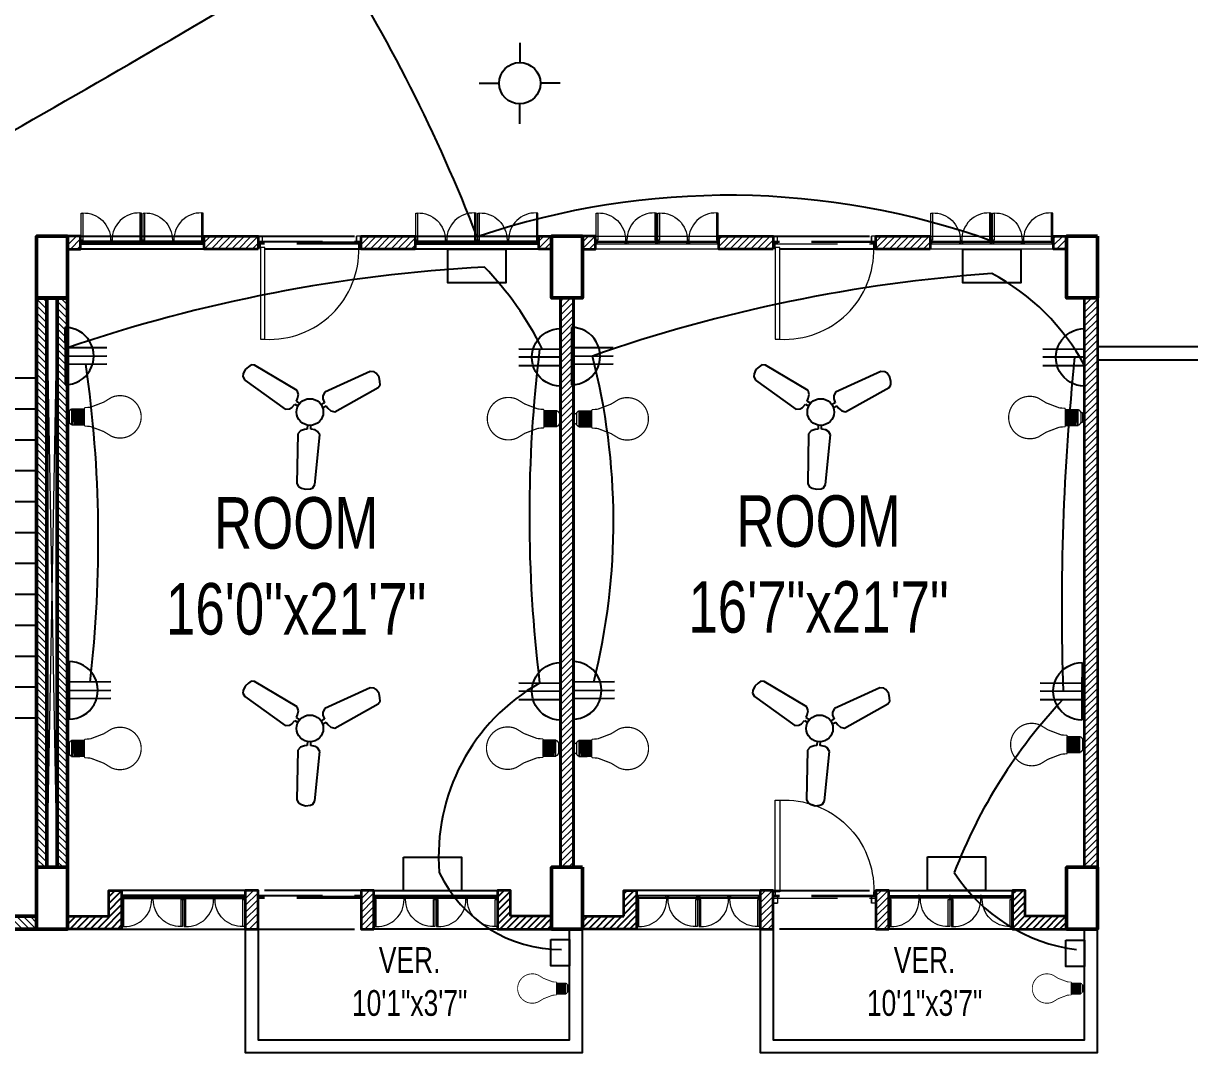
# Model space of a CAD drawing. Extents: x 9 to 3908, y 55 to 2108.
# Drawn here: x 542.8 to 995.8, y 327 to 726.6 of the extents above; entities that cross this region are included whole.
import ezdxf

# ---------------------------------------------------------------- set-up
doc = ezdxf.new("R2010")
doc.units = 0
doc.header["$LTSCALE"] = 10
doc.linetypes.add('DASHED2', pattern=[0.375, 0.25, -0.125])
for name, color, linetype, lineweight in [('A-TEXT', 7, 'Continuous', 5), ('ar-DOOR-WOOD', 44, 'Continuous', 0), ('illustr-TOILET FIXTURE', 171, 'Continuous', 0), ('Main Wall', 250, 'Continuous', 13), ('WALL_SEC_', 170, 'Continuous', 25), ('window', 160, 'Continuous', 9)]:
    doc.layers.add(name, color=color, linetype=linetype, lineweight=lineweight)
doc.layers.add('BOX', color=7, linetype='Continuous')
doc.layers.add('conduit', color=160, linetype='Continuous')
doc.layers.add('hatch brick', color=32, linetype='Continuous', lineweight=0, transparency=0.4)
doc.styles.add('SIMPLE', font='romantic.ttf')
pattern_1 = [(45, (0, 0), (-1.325825, 1.325825), [])]
pattern_2 = [(45, (-53775.1407, -18312.9633), (-1.325825215, 1.325825215), [])]
pattern_3 = [(45, (-53844.1407, -18314.9633), (-1.325825215, 1.325825215), [])]
pattern_4 = [(45, (-53858.6407, -18314.9633), (-1.325825215, 1.325825215), [])]
pattern_5 = [(45, (-53842.9294, -18314.9633), (-1.325825215, 1.325825215), [])]
pattern_6 = [(45, (-53849.1407, -18566.9633), (-1.325825215, 1.325825215), [])]
pattern_7 = [(45, (-53730.1407, -18312.9633), (-1.325825215, 1.325825215), [])]

# ---------------------------------------------------------------- blocks, each defined once
blk = doc.blocks.new('DOOR_45')
at = {"layer": 'ar-DOOR-WOOD'}
for p, q in [((-10968.75, 15427.44), (-10963.75, 15427.44)), ((-10968.75, 15427.44), (-10968.75, 15426.44)), ((-10963.75, 15427.44), (-10963.75, 15425.44)), ((-11008.75, 15426.44), (-11008.75, 15424.44)), ((-10968.75, 15426.44), (-11008.75, 15426.44)), ((-11008.75, 15424.44), (-10968.75, 15424.44)), ((-10968.75, 15424.44), (-10968.75, 15426.44)), ((-10968.75, 15426.44), (-10966.75, 15426.44)), ((-10966.75, 15426.44), (-10966.75, 15425.44)), ((-10966.75, 15425.44), (-10963.75, 15425.44)), ((-10968.75, 15382.44), (-10968.75, 15383.44)), ((-10968.75, 15383.44), (-10966.75, 15383.44)), ((-10968.75, 15382.44), (-10963.75, 15382.44)), ((-10966.75, 15384.44), (-10963.75, 15384.44)), ((-10966.75, 15383.44), (-10966.75, 15384.44)), ((-10963.75, 15382.44), (-10963.75, 15384.44))]:
    blk.add_line(p, q, dxfattribs=at)
for points in [[(-10963.75, 15427.44), (-10968.75, 15427.44), (-10968.75, 15426.44), (-10966.75, 15426.44), (-10966.75, 15425.44), (-10963.75, 15425.44)], [(-10968.75, 15426.44), (-11008.75, 15426.44), (-11008.75, 15424.44), (-10968.75, 15424.44)], [(-10968.75, 15383.44), (-10968.75, 15382.44), (-10963.75, 15382.44), (-10963.75, 15384.44), (-10966.75, 15384.44), (-10966.75, 15383.44)]]:
    blk.add_lwpolyline(points, close=True, dxfattribs=at)
blk.add_arc((-10969.89, 15422.35), 38.92, 176.9083, 271.677, dxfattribs=at)
blk = doc.blocks.new('T-FIX-027')
at = {"layer": 'illustr-TOILET FIXTURE'}
for p, q in [((-11843.84, 14568.89), (-11843.84, 14557.43)), ((-11843.84, 14568.89), (-11843.84, 14557.43)), ((-11843.84, 14568.89), (-11819.84, 14568.89)), ((-11843.84, 14568.89), (-11819.84, 14568.89)), ((-11819.84, 14568.89), (-11819.84, 14557.43)), ((-11819.84, 14568.89), (-11819.84, 14557.43))]:
    blk.add_line(p, q, dxfattribs=at)
for centre, radius in [((-11831.91, 14568.32), 0.508), ((-11831.91, 14568.32), 0.508), ((-11831.91, 14563.34), 0.762), ((-11831.91, 14563.34), 0.762)]:
    blk.add_circle(centre, radius, dxfattribs=at)
blk.add_ellipse((-11831.84, 14559.64), major_axis=(-10.93, 0), ratio=0.480383, dxfattribs=at)
blk.add_ellipse((-11831.84, 14559.64), major_axis=(-10.93, 0), ratio=0.480383, dxfattribs=at)
blk.add_ellipse((-11831.84, 14558.89), major_axis=(-12.37, 0), ratio=0.48498, start_param=6.528919, end_param=9.179045, dxfattribs=at)
blk.add_ellipse((-11831.84, 14558.89), major_axis=(-12.37, 0), ratio=0.48498, start_param=6.528919, end_param=9.179045, dxfattribs=at)
blk = doc.blocks.new('stair final')
for points in [[(82, 124), (82, -90), (-70, -90), (-70, 124)], [(-37.5, 124), (-37.5, -49), (49.5, -49), (49.5, 122.75)], [(17, 100), (49.5, 124), (82, 100)], [(24.2, 100), (49.5, 124)], [(49.5, 124), (75, 100)], [(82, -8), (82, -90)]]:
    blk.add_lwpolyline(points)
blk.add_lwpolyline([(-5, 126), (17, 126), (17, -10), (-5, -10)], close=True)
blk.add_circle((-37.5, 124), 2.49)
at = {"layer": 'BOX', "ltscale": 2000}
for p, q in [((-5, 124), (-70, 124)), ((-5, 112), (-70, 112)), ((-5, 100), (-70, 100)), ((-5, 88), (-70, 88)), ((-5, 76), (-70, 76)), ((-5, 64), (-70, 64)), ((-5, 52), (-70, 52)), ((-5, 40), (-70, 40)), ((-5, 28), (-70, 28)), ((-5, 16), (-70, 16)), ((-5, 4), (-70, 4)), ((-5, -8), (-70, -8)), ((0, -8), (-3, -8)), ((15, -8), (12, -8))]:
    blk.add_line(p, q, dxfattribs=at)
at = {"layer": 'BOX', "linetype": 'DASHED2', "ltscale": 20}
for p, q in [((82, 124), (17, 124)), ((82, 112), (17, 112)), ((82, 100), (17, 100)), ((82, 88), (17, 88)), ((82, 76), (17, 76)), ((82, 64), (17, 64)), ((82, 52), (17, 52)), ((82, 40), (17, 40)), ((82, 28), (17, 28)), ((82, 16), (17, 16)), ((82, 4), (17, 4)), ((82, -8), (17, -8))]:
    blk.add_line(p, q, dxfattribs=at)
at = {"layer": 'BOX', "ltscale": 2000}
for points in [[(17, 124), (17, -10), (-5, -10), (-5, 124)], [(-3, 124), (15, 124)]]:
    blk.add_lwpolyline(points, dxfattribs=at)
blk.add_lwpolyline([(15, 124), (15, -8), (-3, -8), (-3, 124)], close=True, dxfattribs=at)
blk = doc.blocks.new('wc')
at = {"linetype": 'Continuous'}
for p, q in [((17795.02, 10409.39), (17795.02, 10412.39)), ((17796.16, 10413.89), (17808.33, 10413.89)), ((17809.55, 10412.39), (17809.55, 10409.39)), ((17808.24, 10407.89), (17796.16, 10407.89)), ((17806.43, 10407.89), (17798.79, 10407.89)), ((17795.14, 10404.89), (17795.14, 10395.33)), ((17809.43, 10395.33), (17809.43, 10404.89)), ((17802.29, 10388.83), (17802.29, 10388.83))]:
    blk.add_line(p, q, dxfattribs=at)
for centre, radius, start, end in [((17796.22, 10412.67), 1.22, 92.839, 193.0763), ((17808.28, 10412.6), 1.29, 350.3937, 88.0376), ((17796.22, 10409.11), 1.22, 166.9235, 267.161), ((17798.7, 10404.28), 3.61, 88.6213, 170.3077), ((17806.43, 10404.89), 3, 0, 90), ((17808.21, 10409.24), 1.35, 271.2066, 6.2687), ((17802.2, 10395.91), 7.08, 184.6705, 270.7333), ((17802.38, 10395.91), 7.08, 269.2667, 355.3295)]:
    blk.add_arc(centre, radius, start, end, dxfattribs=at)
blk = doc.blocks.new('nap')
at = {"linetype": 'Continuous'}
for p, q in [((17810.88, 10410.98), (17810.88, 10413.6)), ((17810.88, 10413.6), (17817, 10413.6)), ((17811.65, 10410.98), (17810.88, 10410.98)), ((17811.65, 10410.19), (17811.65, 10411.93)), ((17812.15, 10412.43), (17815.76, 10412.43)), ((17816.26, 10411.93), (17816.26, 10410.19)), ((17817, 10410.98), (17816.26, 10410.98)), ((17817, 10413.6), (17817, 10410.98)), ((17815.76, 10409.69), (17812.15, 10409.69))]:
    blk.add_line(p, q, dxfattribs=at)
for centre, start, end in [((17812.15, 10411.93), 90, 180), ((17812.15, 10410.19), 180, 270), ((17815.76, 10411.93), 0, 90), ((17815.76, 10410.19), 270, 0)]:
    blk.add_arc(centre, 0.5, start, end, dxfattribs=at)
blk = doc.blocks.new('toilet stair block final')
h = blk.add_hatch()
h.set_pattern_fill('ANSI31', color=256, scale=15)
h.set_pattern_definition([(45, (1.7069, -4.6996), (-1.325825, 1.325825), [])])
h.paths.add_polyline_path([(145.14, -46.57), (150.14, -44.75), (150.14, -64.82), (145.14, -64.82)])
at = {"layer": 'hatch brick'}
h = blk.add_hatch(dxfattribs=at)
h.set_pattern_fill('ANSI31', color=256, scale=15)
h.set_pattern_definition(pattern_1)
h.paths.add_polyline_path([(85.96, 283.35), (116.45, 199.41), (121.15, 201.12), (90.63, 285.05)])
h = blk.add_hatch(dxfattribs=at)
h.set_pattern_fill('ANSI31', color=256, scale=15)
h.set_pattern_definition(pattern_1)
edge = h.paths.add_edge_path()
edge.add_line((67.04, 218.27), (65.33, 222.97))
edge.add_line((65.33, 222.97), (0, 199.18))
edge.add_line((0, 199.18), (0, 180.18))
edge.add_line((0, 180.18), (-57, 180.18))
edge.add_line((-57, 180.18), (-57, 175.18))
edge.add_line((-57, 175.18), (5, 175.18))
edge.add_line((5, 175.18), (5, 195.68))
edge.add_line((5, 195.68), (67.04, 218.27))
h = blk.add_hatch(dxfattribs=at)
h.set_pattern_fill('ANSI31', color=256, scale=15)
h.set_pattern_definition(pattern_1)
h.paths.add_polyline_path([(-233, 175.18), (-233, -45.82), (-229, -45.82), (-229, 175.18)])
h = blk.add_hatch(dxfattribs=at)
h.set_pattern_fill('ANSI31', color=256, scale=15)
h.set_pattern_definition([(45, (7, 0), (-1.325825, 1.325825), [])])
h.paths.add_polyline_path([(-225, 175.18), (-225, -45.82), (-221, -45.82), (-221, 175.18)])
h = blk.add_hatch(dxfattribs=at)
h.set_pattern_fill('ANSI31', color=256, scale=15)
h.set_pattern_definition([(45, (164, 0), (-1.325825, 1.325825), [])])
h.paths.add_polyline_path([(-69, 175.18), (-69, -45.82), (-65, -45.82), (-65, 175.18)])
h = blk.add_hatch(dxfattribs=at)
h.set_pattern_fill('ANSI31', color=256, scale=15)
h.set_pattern_definition(pattern_1)
h.paths.add_polyline_path([(-61, 175.18), (-61, -45.82), (-57, -45.82), (-57, 175.18)])
h = blk.add_hatch(dxfattribs=at)
h.set_pattern_fill('ANSI31', color=256, scale=15)
h.set_pattern_definition([(45, (-1.4041, 77.1201), (-1.325825, 1.325825), [])])
h.paths.add_polyline_path([(131.46, 158.06), (72.72, 136.72), (71.01, 141.42), (129.75, 162.76)])
h = blk.add_hatch(dxfattribs=at)
h.set_pattern_fill('ANSI31', color=256, scale=15)
h.set_pattern_definition(pattern_1)
edge = h.paths.add_edge_path()
edge.add_line((28.72, 126.06), (33.42, 127.77))
edge.add_line((33.42, 127.77), (70.4, 25.94))
edge.add_line((70.4, 25.94), (70.4, -69.82))
edge.add_line((70.4, -69.82), (65.4, -69.82))
edge.add_line((65.4, -69.82), (65.4, 25.06))
edge.add_line((65.4, 25.06), (28.72, 126.06))
h = blk.add_hatch(dxfattribs=at)
h.set_pattern_fill('ANSI31', color=256, scale=15)
h.set_pattern_definition([(45, (-1.0627, 76.1802), (-1.325825, 1.325825), [])])
edge = h.paths.add_edge_path()
edge.add_line((94.28, 93.48), (88.13, 110.4))
edge.add_line((88.13, 110.4), (92.83, 112.11))
edge.add_line((92.83, 112.11), (97.27, 99.88))
edge.add_line((97.27, 99.88), (146.14, 117.64))
edge.add_line((146.14, 117.64), (147.85, 112.94))
edge.add_line((147.85, 112.94), (94.28, 93.48))
h = blk.add_hatch(dxfattribs=at)
h.set_pattern_fill('ANSI31', color=256, scale=15)
h.set_pattern_definition([(45, (-56625.152, -18759.7349), (-1.325825215, 1.325825215), [])])
edge = h.paths.add_edge_path()
edge.add_line((157.41, 86.62), (162.11, 88.33))
edge.add_line((162.11, 88.33), (168.94, 69.53))
edge.add_line((168.94, 69.53), (164.23, 67.82))
edge.add_line((164.23, 67.82), (157.4, 86.62))
h = blk.add_hatch(dxfattribs=at)
h.set_pattern_fill('ANSI31', color=256, scale=15)
h.set_pattern_definition(pattern_1)
h.paths.add_polyline_path([(0, 80), (0, 75), (-57, 75), (-57, 80)])
h = blk.add_hatch(dxfattribs=at)
h.set_pattern_fill('ANSI31', color=256, scale=15)
h.set_pattern_definition([(45, (15.3236, 31.0638), (-1.325825, 1.325825), [])])
edge = h.paths.add_edge_path()
edge.add_line((110.66, 48.37), (104.52, 65.29))
edge.add_line((104.52, 65.29), (109.22, 66.99))
edge.add_line((109.22, 66.99), (113.66, 54.77))
edge.add_line((113.66, 54.77), (162.52, 72.52))
edge.add_line((162.52, 72.52), (164.23, 67.82))
edge.add_line((164.23, 67.82), (110.66, 48.37))
h = blk.add_hatch(dxfattribs=at)
h.set_pattern_fill('ANSI31', color=256, scale=15)
h.set_pattern_definition(pattern_1)
h.paths.add_polyline_path([(0, 28), (-57, 28), (-57, 33), (-5, 33), (-5, 45), (0, 45), (0, 33), (17.4, 33), (17.4, 28)])
h = blk.add_hatch(dxfattribs=at)
h.set_pattern_fill('ANSI31', color=256, scale=15)
h.set_pattern_definition(pattern_1)
h.paths.add_polyline_path([(-45, -64.82), (-40, -64.82), (-40, 28), (-45, 28)])
h = blk.add_hatch(dxfattribs=at)
h.set_pattern_fill('ANSI31', color=256, scale=15)
h.set_pattern_definition([(45, (15.3236, 31.0638), (-1.325825, 1.325825), [])])
h.paths.add_polyline_path([(125.34, 7.95), (120.9, 20.17), (125.6, 21.88), (130.04, 9.66), (178.91, 27.41), (180.62, 22.71), (127.05, 3.25)])
h = blk.add_hatch(dxfattribs=at)
h.set_pattern_fill('ANSI31', color=256, scale=15)
h.set_pattern_definition([(45, (17.4023, 0), (-1.325825, 1.325825), [])])
h.paths.add_polyline_path([(-40, -14), (12.4, -14), (12.4, -2), (17.4, -2), (17.4, -19), (-40, -19)])
h = blk.add_hatch(dxfattribs=at)
h.set_pattern_fill('ANSI31', color=256, scale=15)
h.set_pattern_definition([(45, (33.4168, -18.7522), (-1.325825, 1.325825), [])])
h.paths.add_polyline_path([(143.44, -41.87), (137.29, -24.95), (141.99, -23.24), (148.14, -40.16), (197.01, -22.41), (198.72, -27.11), (145.14, -46.57)])
h = blk.add_hatch(dxfattribs=at)
h.set_pattern_fill('ANSI31', color=256, scale=15)
h.set_pattern_definition(pattern_1)
h.paths.add_polyline_path([(201.71, -20.7), (197.01, -22.41), (205.51, -45.81), (210.21, -44.1)])
h = blk.add_hatch(dxfattribs=at)
h.set_pattern_fill('ANSI31', color=256, scale=15)
h.set_pattern_definition(pattern_1)
h.paths.add_polyline_path([(12.4, -64.82), (0, -64.82), (-57, -64.82), (-57, -69.82), (17.4, -69.82), (17.4, -49), (12.4, -49)])
h = blk.add_hatch(dxfattribs=at)
h.set_pattern_fill('ANSI31', color=256, scale=15)
h.set_pattern_definition(pattern_1)
h.paths.add_polyline_path([(-193, -64.82), (-193, -54.82), (-198, -54.82), (-198, -64.82), (-221, -64.82), (-221, -69.82), (-193, -69.82)])
h = blk.add_hatch(dxfattribs=at)
h.set_pattern_fill('ANSI31', color=256, scale=15)
h.set_pattern_definition(pattern_1)
h.paths.add_polyline_path([(-97, -64.82), (-97, -69.82), (-69, -69.82), (-69, -64.82), (-92, -64.82), (-92, -54.82), (-97, -54.82)])
h = blk.add_hatch(dxfattribs=at)
h.set_pattern_fill('ANSI31', color=256, scale=15)
h.set_pattern_definition(pattern_1)
h.paths.add_polyline_path([(118.4, -54.82), (123.4, -54.82), (123.4, -64.82), (207.11, -64.82), (208.92, -69.82), (118.4, -69.82)])
for points in [[(-62, 367), (-62, 362), (57.4, 362), (85.96, 283.35)], [(90.63, 285.05), (60.9, 367), (-57, 367)], [(-229, 175.18), (-225, -45.82)], [(-229, -45.82), (-225, 175.18)], [(-65, -45.82), (-61, 175.18)], [(-65, 175.18), (-61, -45.82)], [(-57, 28), (-45, -64.82)], [(-57, -64.82), (-45, 28)], [(150.14, -64.82), (198.72, -27.11)], [(150.14, -44.75), (207.11, -64.82)]]:
    blk.add_lwpolyline(points)
at = {"color": 0, "lineweight": 50}
for points in [[(85.96, 283.35), (116.45, 199.41), (121.15, 201.12), (90.63, 285.05), (85.96, 283.35)], [(67.04, 218.27), (65.33, 222.97), (0, 199.18), (0, 180.18), (-57, 180.18), (-57, 175.18), (5, 175.18), (5, 195.68), (67.04, 218.27)], [(124.63, 176.85), (197.01, -22.41), (201.71, -20.7), (129.33, 178.56)], [(28.72, 126.06), (33.42, 127.77), (70.4, 25.94), (70.4, -69.82), (65.4, -69.82), (65.4, 25.06), (28.72, 126.06)], [(94.28, 93.48), (88.13, 110.4), (92.83, 112.11), (97.27, 99.88), (146.14, 117.64), (147.85, 112.94), (94.28, 93.48), (94.28, 93.48)], [(157.41, 86.62), (162.11, 88.33), (168.94, 69.53), (164.23, 67.82), (157.4, 86.62)], [(0, 80), (0, 75), (-57, 75), (-57, 80), (0, 80)], [(110.66, 48.37), (104.52, 65.29), (109.22, 66.99), (113.66, 54.77), (162.52, 72.52), (164.23, 67.82), (110.66, 48.37), (110.66, 48.37)], [(0, 28), (-57, 28), (-57, 33), (-5, 33), (-5, 45), (0, 45), (0, 33), (17.4, 33), (17.4, 28), (0, 28)], [(125.34, 7.95), (120.9, 20.17), (125.6, 21.88), (130.04, 9.66), (178.91, 27.41), (180.62, 22.71), (127.05, 3.25), (125.34, 7.95)], [(143.44, -41.87), (137.29, -24.95), (141.99, -23.24), (148.14, -40.16), (197.01, -22.41), (198.72, -27.11), (145.14, -46.57), (143.44, -41.87)], [(12.4, -64.82), (0, -64.82), (0, -64.82), (-57, -64.82), (-57, -69.82), (17.4, -69.82), (17.4, -69.82), (17.4, -49), (12.4, -49), (12.4, -64.82)]]:
    blk.add_lwpolyline(points, dxfattribs=at)
at = {"color": 1, "lineweight": 50}
for points in [[(129.33, 178.56), (121.14, 201.12), (111.74, 197.7), (119.93, 175.15)], [(218.32, -66.4), (210.21, -44.07), (200.81, -47.49), (208.92, -69.82)]]:
    blk.add_lwpolyline(points, close=True, dxfattribs=at)
blk.add_lwpolyline([(-57, 175.18), (-69, 175.18), (-69, 199.18), (-57, 199.18), (-57, 175.18)], dxfattribs=at)
at = {"color": 0, "lineweight": 50}
for points in [[(-61, 175.18), (-61, -45.82), (-57, -45.82), (-57, 175.18)], [(131.46, 158.06), (72.72, 136.72), (71.01, 141.42), (129.75, 162.76)], [(147.85, 112.94), (94.28, 93.48), (92.57, 98.18), (146.14, 117.64)], [(-45, -64.82), (-40, -64.82), (-40, 28), (-45, 28)], [(-40, -14), (12.4, -14), (12.4, -2), (17.4, -2), (17.4, -19), (-40, -19)], [(201.71, -20.7), (197.01, -22.41), (205.51, -45.81), (210.21, -44.1)], [(145.14, -46.57), (150.14, -44.75), (150.14, -64.82), (145.14, -64.82)], [(-193, -64.82), (-193, -54.82), (-198, -54.82), (-198, -64.82), (-221, -64.82), (-221, -69.82), (-193, -69.82)], [(-97, -64.82), (-97, -69.82), (-69, -69.82), (-69, -64.82), (-92, -64.82), (-92, -54.82), (-97, -54.82)], [(118.4, -54.82), (118.4, -54.82), (123.4, -54.82), (123.4, -64.82), (207.11, -64.82), (208.92, -69.82), (118.4, -69.82)]]:
    blk.add_lwpolyline(points, close=True, dxfattribs=at)
blk.add_lwpolyline([(-193, -69.82), (-97, -69.82), (-97, -54.82), (-193, -54.82)], close=True)
at = {"layer": 'BOX', "ltscale": 2000}
for p, q in [((0, 199.18), (-57, 199.18)), ((-57, 175.18), (-57, 80.18)), ((-35, 175.18), (-35, 80.18))]:
    blk.add_line(p, q, dxfattribs=at)
for points in [[(65.4, -69.82), (17.4, -69.82), (17.4, -54.82), (65.4, -54.82)], [(118.4, -69.82), (70.4, -69.82), (70.4, -54.82), (118.4, -54.82)]]:
    blk.add_lwpolyline(points, close=True, dxfattribs=at)
at = {"layer": 'Main Wall', "color": 1, "lineweight": 50}
for points in [[(-233, 175.18), (-221, 175.18), (-221, 199.18), (-233, 199.18), (-233, 175.18)], [(-233, -69.82), (-221, -69.82), (-221, -45.82), (-233, -45.82), (-233, -69.82)], [(-69, -69.82), (-57, -69.82), (-57, -45.82), (-69, -45.82), (-69, -69.82)]]:
    blk.add_lwpolyline(points, dxfattribs=at)
at = {"layer": 'Main Wall', "color": 0, "lineweight": 50}
for points in [[(-233, 175.18), (-233, -45.82), (-229, -45.82), (-229, 175.18)], [(-225, 175.18), (-225, -45.82), (-221, -45.82), (-221, 175.18)], [(-69, 175.18), (-69, -45.82), (-65, -45.82), (-65, 175.18)]]:
    blk.add_lwpolyline(points, close=True, dxfattribs=at)
at = {"layer": 'window', "ltscale": 2000}
for points in [[(158.82, 87.14), (126.05, 177.37)], [(159.76, 87.48), (126.98, 177.71)], [(160.7, 87.82), (127.92, 178.05)], [(198.42, -21.9), (165.65, 68.34)], [(199.36, -21.55), (166.59, 68.68)], [(200.3, -21.21), (167.53, 69.02)]]:
    blk.add_lwpolyline(points, dxfattribs=at)
at = {"extrusion": (0, 0, -1)}
for p, xscale, yscale, zscale, rotation in [((16117.31, 4701.45), 0.8888892124533201, 0.8888892124533201, -0.8888892124533201, 69.99006771556789), ((3281.08, -12023.71), 0.6666666666666669, 0.6666666666666669, -0.6666666666666669, 340.0389565718659), ((3264.7, -12068.82), 0.6666666666666669, 0.6666666666666669, -0.6666666666666669, 340.0389565718659), ((3248.31, -12113.94), 0.6666666666666669, 0.6666666666666669, -0.6666666666666669, 340.0389565718659), ((3231.93, -12159.05), 0.6666666666666669, 0.6666666666666669, -0.6666666666666669, 340.0389565718659)]:
    blk.add_blockref('DOOR_45', p, dxfattribs=dict(at, xscale=xscale, yscale=yscale, zscale=zscale, rotation=rotation))
blk.add_blockref('stair final', (-151, 20.18))
at = {"extrusion": (0, 0, -1), "zscale": -1, "rotation": 160.0389565718658}
for name, p in [('wc', (20158.79, 3822.37)), ('nap', (20157.38, 3822.57)), ('wc', (20142.41, 3777.25)), ('nap', (20141, 3777.46)), ('wc', (20126.36, 3733.08)), ('nap', (20124.95, 3733.28)), ('wc', (20108.27, 3683.26)), ('nap', (20106.86, 3683.46))]:
    blk.add_blockref(name, p, dxfattribs=at)
at = {"xscale": 0.666666606798147, "yscale": 0.666666606798147, "zscale": 0.666666606798147}
for p in [(7309.17, -10209.96), (7326.57, -10256.96), (7326.57, -10303.96)]:
    blk.add_blockref('DOOR_45', p, dxfattribs=at)
at = {"layer": 'illustr-TOILET FIXTURE', "extrusion": (0, 0, -1), "zscale": -1, "rotation": 270}
for p in [(-14516.54, -11677.4), (-14516.54, -11705.92), (-14516.54, -11734.81)]:
    blk.add_blockref('T-FIX-027', p, dxfattribs=at)
at = {"layer": 'Main Wall', "xscale": 0.888888888888914, "yscale": 0.888888888888914, "zscale": 0.888888888888914, "rotation": 109.9621850072985}
blk.add_blockref('DOOR_45', (9595.65, 13969.5), dxfattribs=at)
blk = doc.blocks.new('DOOR_40')
at = {"layer": 'ar-DOOR-WOOD'}
for p, q in [((-11029.1, 15421.4), (-11064.1, 15421.4)), ((-11064.1, 15421.4), (-11064.1, 15419.4)), ((-11064.1, 15419.4), (-11029.1, 15419.4)), ((-11029.1, 15422.4), (-11024.1, 15422.4)), ((-11029.1, 15422.4), (-11029.1, 15421.4)), ((-11029.1, 15419.4), (-11029.1, 15421.4)), ((-11029.1, 15421.4), (-11027.1, 15421.4)), ((-11027.1, 15421.4), (-11027.1, 15420.4)), ((-11027.1, 15420.4), (-11024.1, 15420.4)), ((-11024.1, 15422.4), (-11024.1, 15420.4)), ((-11029.1, 15383.4), (-11027.1, 15383.4)), ((-11029.1, 15382.4), (-11029.1, 15383.4)), ((-11029.1, 15382.4), (-11024.1, 15382.4)), ((-11027.1, 15383.4), (-11027.1, 15384.4)), ((-11027.1, 15384.4), (-11024.1, 15384.4)), ((-11024.1, 15382.4), (-11024.1, 15384.4))]:
    blk.add_line(p, q, dxfattribs=at)
blk.add_arc((-11029.4, 15418.2), 34.8, 178.03, 270.3561, dxfattribs=at)
blk = doc.blocks.new('LED')
for p, q in [((-11.6, -7.7), (11.7, -7.7)), ((-11.6, -11), (11.7, -9.6)), ((-11.6, -13.3), (11.7, -11.8)), ((-11.5, -15.5), (11.8, -14.1)), ((-11.3, -17.8), (11.9, -16.3)), ((-12.1, -25.6), (11.9, -25.6)), ((-11.2, -20), (12.1, -18.6)), ((-11.2, -22.2), (12.1, -20.8)), ((-11.2, -24.5), (12.1, -23.1))]:
    blk.add_line(p, q)
at = {"lineweight": 9}
blk.add_line((7.8, -3.1), (-7.8, -3.1), dxfattribs=at)
for points, const_width in [([(5.3, 0), (5.4, 0), (5.7, 0), (6.1, -0.1), (6.6, -0.3), (7, -0.6), (7.2, -0.9), (7.4, -1.2), (7.5, -1.5), (7.7, -2), (7.7, -2.5), (7.8, -3.1), (7.7, -2.5), (7.7, -2), (7.5, -1.5), (7.4, -1.2), (7.2, -0.9), (7, -0.6), (6.6, -0.3), (6.1, -0.1), (5.7, 0), (5.4, 0), (5.3, 0), (-5.3, 0), (-5.4, 0), (-5.5, 0), (-5.8, 0), (-6.1, -0.1), (-6.4, -0.2), (-6.7, -0.5), (-7, -0.7), (-7.3, -1.1), (-7.6, -1.7), (-7.7, -2.3), (-7.8, -3.1), (-7.8, -3.1), (-7.9, -3.2), (-8.1, -3.2), (-8.3, -3.3), (-8.9, -3.6), (-9.6, -4.1), (-10.3, -4.7), (-11, -5.4), (-11.2, -5.9), (-11.4, -6.4), (-11.6, -7), (-11.6, -7.7), (-12.2, -7.7), (-12.1, -26)], 2), ([(-5.3, 0), (-5.4, 0), (-5.5, 0), (-5.8, 0), (-6.1, -0.1), (-6.4, -0.2), (-6.7, -0.5), (-7, -0.7), (-7.3, -1.1), (-7.6, -1.7), (-7.7, -2.3), (-7.8, -3.1)], 1), ([(11.9, -26.1), (11.9, -7.7), (11.7, -7.7), (11.6, -7), (11.4, -6.4), (11.2, -5.9), (11, -5.4), (10.3, -4.7), (9.6, -4.1), (8.9, -3.6), (8.3, -3.3), (7.9, -3.2), (7.8, -3.1), (7.8, -3.1)], 2), ([(-0.1, -111.1), (-0.2, -111.1), (-1, -111.1), (-1.8, -111.1), (-2.6, -111.1), (-3.4, -111), (-4.2, -110.9), (-5, -110.8), (-5.8, -110.6), (-6.6, -110.5), (-7.4, -110.3), (-8.1, -110.1), (-8.9, -109.9), (-9.6, -109.7), (-10.4, -109.5), (-11.1, -109.2), (-11.8, -108.9), (-12.5, -108.7), (-13.2, -108.3), (-13.9, -108), (-14.6, -107.7), (-15.3, -107.3), (-16, -106.9), (-16.6, -106.6), (-17.3, -106.2), (-17.9, -105.7), (-18.5, -105.3), (-19.2, -104.8), (-19.8, -104.4), (-20.4, -103.9), (-20.9, -103.4), (-21.5, -102.9), (-22.1, -102.4), (-22.6, -101.9), (-23.1, -101.3), (-23.7, -100.8), (-24.2, -100.2), (-24.6, -99.6), (-25.1, -99), (-25.6, -98.4), (-26, -97.8), (-26.5, -97.2), (-26.9, -96.5), (-27.3, -95.9), (-27.7, -95.2), (-28.1, -94.6), (-28.4, -93.9), (-28.8, -93.2), (-29.1, -92.5), (-29.4, -91.8), (-29.7, -91.1), (-30, -90.4), (-30.2, -89.6), (-30.5, -88.9), (-30.7, -88.1), (-30.9, -87.4), (-31.1, -86.6), (-31.2, -85.9), (-31.4, -85.1), (-31.5, -84.3), (-31.6, -83.5), (-31.7, -82.7), (-31.8, -81.9), (-31.8, -81.1), (-31.9, -80.3), (-31.9, -79.5), (-31.9, -78.2), (-31.8, -77), (-31.7, -75.8), (-31.5, -74.6), (-31.3, -73.4), (-31.1, -72.2), (-30.8, -71.1), (-30.4, -69.9), (-30, -68.8), (-29.6, -67.7), (-29.2, -66.6), (-22.1, -55), (-14.6, -35.3), (-14.1, -29.7), (-14.1, -27.1), (-12.1, -25.6)], 1.8), ([(-0.1, -111.1), (0, -111.1), (0.8, -111.1), (1.6, -111.1), (2.5, -111.1), (3.3, -111), (4, -110.9), (4.8, -110.8), (5.6, -110.6), (6.4, -110.5), (7.2, -110.3), (7.9, -110.1), (8.7, -109.9), (9.4, -109.7), (10.2, -109.5), (10.9, -109.2), (11.6, -108.9), (12.3, -108.7), (13, -108.3), (13.7, -108), (14.4, -107.7), (15.1, -107.3), (15.8, -106.9), (16.4, -106.6), (17.1, -106.2), (17.7, -105.7), (18.3, -105.3), (19, -104.8), (19.6, -104.4), (20.2, -103.9), (20.7, -103.4), (21.3, -102.9), (21.9, -102.4), (22.4, -101.9), (22.9, -101.3), (23.5, -100.8), (24, -100.2), (24.5, -99.6), (24.9, -99), (25.4, -98.4), (25.8, -97.8), (26.3, -97.2), (26.7, -96.5), (27.1, -95.9), (27.5, -95.2), (27.9, -94.6), (28.2, -93.9), (28.6, -93.2), (28.9, -92.5), (29.2, -91.8), (29.5, -91.1), (29.8, -90.4), (30, -89.6), (30.3, -88.9), (30.5, -88.1), (30.7, -87.4), (30.9, -86.6), (31, -85.9), (31.2, -85.1), (31.3, -84.3), (31.4, -83.5), (31.5, -82.7), (31.6, -81.9), (31.6, -81.1), (31.7, -80.3), (31.7, -79.5), (31.7, -78.2), (31.6, -77), (31.5, -75.8), (31.3, -74.6), (31.1, -73.4), (30.9, -72.2), (30.6, -71.1), (30.2, -69.9), (29.9, -68.8), (29.4, -67.7), (29, -66.6), (21.9, -55), (14.4, -35.3), (13.9, -29.7), (13.9, -27.1), (11.9, -25.6)], 1.8)]:
    blk.add_lwpolyline(points, dxfattribs=dict(const_width=const_width))
at = {"color": 7, "lineweight": 20}
blk.add_open_spline([(-9.8, -25.6), (-9.8, -25.6), (9.4, -25.6), (9.4, -25.6)], degree=3, dxfattribs=at)
blk = doc.blocks.new('6')
at = {"color": 7}
for p, q in [((3268.2, -2243.2), (3260.1, -2275.1)), ((3260.1, -2275.1), (3351.4, -2686.9)), ((3285.1, -2227.8), (3268.2, -2243.2)), ((3322, -2211.4), (3285.1, -2227.8)), ((3358.8, -2210.9), (3322, -2211.4)), ((3387.4, -2214.9), (3358.8, -2210.9)), ((3407.5, -2235.6), (3387.4, -2214.9)), ((3532.6, -2638.3), (3407.5, -2235.6)), ((3489.2, -2689.8), (3518.4, -2668.9)), ((3518.4, -2668.9), (3532.6, -2638.3)), ((3351.4, -2686.9), (3378.5, -2709.3)), ((3378.5, -2709.3), (3403, -2714.4)), ((3403, -2714.4), (3440.1, -2709.5)), ((3440.1, -2709.5), (3449.6, -2742.4)), ((3467.6, -2701.4), (3489.2, -2689.8)), ((3476.7, -2735.2), (3467.6, -2701.4)), ((3634.6, -2869.5), (3601.3, -2861.3)), ((3649, -2834.9), (3634.6, -2869.5)), ((3665.6, -2816.2), (3649, -2834.9)), ((3698.5, -2804), (3665.6, -2816.2)), ((4100.8, -2930.8), (3698.5, -2804)), ((3290.9, -2913.4), (3004.7, -3223.2)), ((3324.5, -2910.5), (3290.9, -2913.4)), ((3357.2, -2925.3), (3324.5, -2910.5)), ((3378, -2938.2), (3357.2, -2925.3)), ((3402.8, -2913.4), (3378, -2938.2)), ((3398.8, -2958), (3422.6, -2933.2)), ((3421.6, -2987.7), (3398.8, -2958)), ((3594.1, -2888.3), (3627.9, -2897.4)), ((3627.9, -2897.4), (3627.1, -2921.8)), ((3627.1, -2921.8), (3630.6, -2957.5)), ((3630.6, -2957.5), (3650, -2985.2)), ((4124.4, -2953.8), (4100.8, -2930.8)), ((4129.3, -2976.1), (4124.4, -2953.8)), ((3112.6, -3331), (3423.5, -3046)), ((3429.5, -3011.4), (3421.6, -2987.7)), ((3423.5, -3046), (3429.5, -3011.4)), ((3650, -2985.2), (4061.4, -3078.2)), ((4089.3, -3071.2), (4107, -3048.4)), ((4107, -3048.4), (4125, -3016.3)), ((4125, -3016.3), (4129.3, -2976.1)), ((4061.4, -3078.2), (4089.3, -3071.2)), ((3004.7, -3223.2), (2996.8, -3250.9)), ((2996.8, -3250.9), (3007.7, -3277.6)), ((3007.7, -3277.6), (3026.5, -3309.3)), ((3026.5, -3309.3), (3059.1, -3333)), ((3059.1, -3333), (3080.9, -3339.9)), ((3080.9, -3339.9), (3112.6, -3331))]:
    blk.add_line(p, q, dxfattribs=at)
blk.add_circle((3491.2, -2845.6), 113.2, dxfattribs=at)
blk = doc.blocks.new('3 pin')
at = {"layer": 'WALL_SEC_', "color": 3, "lineweight": 25}
for p, q in [((10035.5, 6358.5), (10035.5, 6351.5)), ((10045.69, 6353.52), (10035.5, 6353.52)), ((10035.5, 6351.5), (10035.5, 6344.5)), ((10035.5, 6351.5), (10045.69, 6351.5)), ((10045.69, 6349.48), (10035.5, 6349.48))]:
    blk.add_line(p, q, dxfattribs=at)
blk.add_arc((10035.5, 6351.5), 7, 270, 90, dxfattribs=at)

msp = doc.modelspace()

# ---------------------------------------------------------------- hatches: boundary and pattern name
h = msp.add_hatch()
h.set_pattern_fill('ANSI31', color=256, scale=15)
h.set_pattern_definition(pattern_3)
h.paths.add_polyline_path([(576.011, 379.955), (576.011, 389.955), (581.011, 389.955), (581.011, 374.955), (560.011, 374.955), (560.011, 379.955), (560.011, 379.955)])
h = msp.add_hatch()
h.set_pattern_fill('ANSI31', color=256, scale=15)
h.set_pattern_definition(pattern_3)
h.paths.add_polyline_path([(732.011, 379.955), (732.011, 389.955), (727.011, 389.955), (727.011, 374.955), (748.011, 374.955), (748.011, 379.955), (748.011, 379.955)])
h = msp.add_hatch()
h.set_pattern_fill('ANSI31', color=256, scale=15)
h.set_pattern_definition(pattern_3)
h.paths.add_polyline_path([(776.011, 379.955), (776.011, 389.955), (781.011, 389.955), (781.011, 374.955), (760.011, 374.955), (760.011, 379.955), (760.011, 379.955)])
h = msp.add_hatch()
h.set_pattern_fill('ANSI31', color=256, scale=15)
h.set_pattern_definition(pattern_3)
h.paths.add_polyline_path([(932.011, 379.955), (932.011, 389.955), (927.011, 389.955), (927.011, 374.955), (948.011, 374.955), (948.011, 379.955), (948.011, 379.955)])
at = {"layer": 'hatch brick'}
h = msp.add_hatch(dxfattribs=at)
h.set_pattern_fill('ANSI31', color=256, scale=15)
h.set_pattern_definition(pattern_4)
h.paths.add_polyline_path([(560.011, 638.955), (565.011, 638.955), (565.011, 643.955), (560.011, 643.955)])
h = msp.add_hatch(dxfattribs=at)
h.set_pattern_fill('ANSI31', color=256, scale=15)
h.set_pattern_definition(pattern_6)
h.paths.add_polyline_path([(634.011, 638.955), (613.011, 638.955), (613.011, 643.955), (634.011, 643.955)])
h = msp.add_hatch(dxfattribs=at)
h.set_pattern_fill('ANSI31', color=256, scale=15)
h.set_pattern_definition(pattern_5)
h.paths.add_polyline_path([(695.011, 638.955), (674.011, 638.955), (674.011, 643.955), (695.011, 643.955)])
h = msp.add_hatch(dxfattribs=at)
h.set_pattern_fill('ANSI31', color=256, scale=15)
h.set_pattern_definition(pattern_3)
h.paths.add_polyline_path([(748.011, 638.955), (743.011, 638.955), (743.011, 643.955), (748.011, 643.955)])
h = msp.add_hatch(dxfattribs=at)
h.set_pattern_fill('ANSI31', color=256, scale=15)
h.set_pattern_definition(pattern_4)
h.paths.add_polyline_path([(760.011, 638.955), (765.011, 638.955), (765.011, 643.955), (760.011, 643.955)])
h = msp.add_hatch(dxfattribs=at)
h.set_pattern_fill('ANSI31', color=256, scale=15)
h.set_pattern_definition(pattern_6)
h.paths.add_polyline_path([(834.011, 638.955), (813.011, 638.955), (813.011, 643.955), (834.011, 643.955)])
h = msp.add_hatch(dxfattribs=at)
h.set_pattern_fill('ANSI31', color=256, scale=15)
h.set_pattern_definition(pattern_5)
h.paths.add_polyline_path([(895.011, 638.955), (874.011, 638.955), (874.011, 643.955), (895.011, 643.955)])
h = msp.add_hatch(dxfattribs=at)
h.set_pattern_fill('ANSI31', color=256, scale=15)
h.set_pattern_definition(pattern_3)
h.paths.add_polyline_path([(948.011, 638.955), (943.011, 638.955), (943.011, 643.955), (948.011, 643.955)])
h = msp.add_hatch(dxfattribs=at)
h.set_pattern_fill('ANSI31', color=256, scale=15)
h.set_pattern_definition(pattern_3)
h.paths.add_polyline_path([(751.511, 619.955), (756.511, 619.955), (756.511, 398.955), (751.511, 398.955)])
h = msp.add_hatch(dxfattribs=at)
h.set_pattern_fill('ANSI31', color=256, scale=15)
h.set_pattern_definition(pattern_3)
h.paths.add_polyline_path([(756.511, 619.955), (751.511, 619.955), (751.511, 398.955), (756.511, 398.955)])
h = msp.add_hatch(dxfattribs=at)
h.set_pattern_fill('ANSI31', color=256, scale=15)
h.set_pattern_definition([(45, (-53840.6407, -18314.9633), (-1.325825215, 1.325825215), [])])
h.paths.add_polyline_path([(955.011, 619.955), (960.011, 619.955), (960.011, 398.955), (955.011, 398.955)])
h = msp.add_hatch(dxfattribs=at)
h.set_pattern_fill('ANSI31', color=256, scale=15)
h.set_pattern_definition(pattern_2)
h.paths.add_polyline_path([(634.011, 374.955), (634.011, 389.955), (634.011, 389.955), (629.011, 389.955), (629.011, 374.955)])
h = msp.add_hatch(dxfattribs=at)
h.set_pattern_fill('ANSI31', color=256, scale=15)
h.set_pattern_definition(pattern_7)
h.paths.add_polyline_path([(679.011, 374.955), (679.011, 389.955), (679.011, 389.955), (674.011, 389.955), (674.011, 374.955)])
h = msp.add_hatch(dxfattribs=at)
h.set_pattern_fill('ANSI31', color=256, scale=15)
h.set_pattern_definition(pattern_2)
h.paths.add_polyline_path([(834.011, 374.955), (834.011, 389.955), (834.011, 389.955), (829.011, 389.955), (829.011, 374.955)])
h = msp.add_hatch(dxfattribs=at)
h.set_pattern_fill('ANSI31', color=256, scale=15)
h.set_pattern_definition(pattern_7)
h.paths.add_polyline_path([(879.011, 374.955), (879.011, 389.955), (879.011, 389.955), (874.011, 389.955), (874.011, 374.955)])

# ---------------------------------------------------------------- linework, layer by layer
at = {"color": 30, "true_color": 0xf8991e}
for p, q in [((735.65, 719.055), (735.65, 711.368)), ((719.929, 703.334), (727.617, 703.334)), ((751.372, 703.334), (743.684, 703.334)), ((735.65, 687.613), (735.65, 695.3))]:
    msp.add_line(p, q, dxfattribs=at)
at = {"color": 1, "lineweight": 50}
for points in [[(560.011, 643.955), (548.011, 643.955), (548.011, 619.955), (560.011, 619.955), (560.011, 643.955)], [(760.011, 643.955), (748.011, 643.955), (748.011, 619.955), (760.011, 619.955), (760.011, 643.955)], [(560.011, 398.955), (548.011, 398.955), (548.011, 374.955), (560.011, 374.955), (560.011, 398.955)], [(760.011, 398.955), (748.011, 398.955), (748.011, 374.955), (760.011, 374.955), (760.011, 398.955)]]:
    msp.add_lwpolyline(points, dxfattribs=at)
at = {"lineweight": 35}
for points in [[(560.011, 638.955), (565.011, 638.955), (565.011, 643.955), (560.011, 643.955)], [(695.011, 638.955), (674.011, 638.955), (674.011, 643.955), (695.011, 643.955)], [(748.011, 638.955), (743.011, 638.955), (743.011, 643.955), (748.011, 643.955)], [(634.011, 374.955), (634.011, 389.955), (634.011, 389.955), (634.011, 389.955), (629.011, 389.955), (629.011, 374.955)], [(679.011, 374.955), (679.011, 389.955), (679.011, 389.955), (679.011, 389.955), (674.011, 389.955), (674.011, 374.955)]]:
    msp.add_lwpolyline(points, close=True, dxfattribs=at)
for points in [[(565.011, 643.955), (613.011, 643.955), (613.011, 638.955), (565.011, 638.955)], [(695.011, 643.955), (743.011, 643.955), (743.011, 638.955), (695.011, 638.955)], [(960.011, 595.955), (1148.011, 595.955), (1148.011, 600.955), (960.011, 600.955)], [(581.011, 374.955), (629.011, 374.955), (629.011, 389.955), (581.011, 389.955)], [(727.011, 374.955), (679.011, 374.955), (679.011, 389.955), (727.011, 389.955)], [(781.011, 374.955), (829.011, 374.955), (829.011, 389.955), (781.011, 389.955)], [(927.011, 374.955), (879.011, 374.955), (879.011, 389.955), (927.011, 389.955)]]:
    msp.add_lwpolyline(points, close=True)
for points in [[(634.011, 638.955), (634.011, 638.955), (613.011, 638.955), (613.011, 643.955), (634.011, 643.955), (634.011, 638.955)], [(576.011, 379.955), (576.011, 389.955), (581.011, 389.955), (581.011, 374.955), (560.011, 374.955), (560.011, 379.955), (560.011, 379.955), (560.011, 379.955), (576.011, 379.955)], [(732.011, 379.955), (732.011, 389.955), (727.011, 389.955), (727.011, 374.955), (748.011, 374.955), (748.011, 379.955), (748.011, 379.955), (748.011, 379.955), (732.011, 379.955)]]:
    msp.add_lwpolyline(points, dxfattribs=at)
at = {"linetype": 'DASHED2', "ltscale": 15}
for points in [[(634.011, 643.955), (674.011, 643.955), (674.011, 638.955), (634.011, 638.955)], [(834.011, 643.955), (874.011, 643.955), (874.011, 638.955), (834.011, 638.955)], [(634.011, 374.955), (674.011, 374.955), (674.011, 389.955), (634.011, 389.955)], [(834.011, 389.955), (874.011, 389.955), (874.011, 374.955), (834.011, 374.955)]]:
    msp.add_lwpolyline(points, close=True, dxfattribs=at)
at = {"color": 150}
for points in [[(565.011, 640.955), (612.411, 640.955), (612.411, 641.955), (565.011, 641.955)], [(565.011, 640.955), (612.411, 640.955), (612.411, 641.455), (565.011, 641.455)], [(695.611, 640.955), (742.411, 640.955), (742.411, 641.955), (695.611, 641.955)], [(695.611, 640.955), (742.411, 640.955), (742.411, 641.455), (695.611, 641.455)], [(629.011, 387.955), (581.611, 387.955), (581.611, 386.955), (629.011, 386.955)], [(629.011, 387.955), (581.611, 387.955), (581.611, 387.455), (629.011, 387.455)], [(679.011, 387.955), (726.411, 387.955), (726.411, 386.955), (679.011, 386.955)], [(679.011, 387.955), (726.411, 387.955), (726.411, 387.455), (679.011, 387.455)]]:
    msp.add_lwpolyline(points, close=True, dxfattribs=at)
at = {"color": 150, "linetype": 'DASHED2', "ltscale": 10}
for points in [[(634.011, 641.955), (674.011, 641.955), (674.011, 640.955), (634.011, 640.955)], [(634.011, 641.955), (674.011, 641.955), (674.011, 641.455), (634.011, 641.455)], [(634.011, 387.955), (674.011, 387.955), (674.011, 386.955), (634.011, 386.955)], [(634.011, 387.955), (674.011, 387.955), (674.011, 387.455), (634.011, 387.455)]]:
    msp.add_lwpolyline(points, close=True, dxfattribs=at)
at = {"color": 116, "true_color": 0x136734}
for points in [[(707.758, 638.955), (730.265, 638.955), (730.265, 625.872), (707.758, 625.872)], [(907.758, 638.955), (930.265, 638.955), (930.265, 625.872), (907.758, 625.872)], [(690.507, 402.905), (713.015, 402.905), (713.015, 389.822), (690.507, 389.822)], [(894.077, 402.956), (916.584, 402.956), (916.584, 389.873), (894.077, 389.873)], [(747.706, 370.879), (754.938, 370.879), (754.938, 360.678), (747.706, 360.678)], [(947.699, 370.661), (954.931, 370.661), (954.931, 360.461), (947.699, 360.461)]]:
    msp.add_lwpolyline(points, close=True, dxfattribs=at)
for points in [[(629.011, 374.955), (629.011, 326.955), (760.011, 326.955), (760.011, 374.955)], [(634.011, 374.955), (634.011, 331.955), (755.011, 331.955), (755.011, 374.955)], [(829.011, 374.955), (829.011, 326.955), (960.011, 326.955), (960.011, 374.955)], [(834.011, 374.955), (834.011, 331.955), (955.011, 331.955), (955.011, 374.955)]]:
    msp.add_lwpolyline(points)
at = {"color": 30, "true_color": 0xf8991e}
msp.add_circle((735.65, 703.334), 8.034, dxfattribs=at)
at = {"layer": 'conduit', "color": 114, "true_color": 0x139b48}
for centre, radius, start, end in [((-1917.259, 5020.355), 4982.831, 297.660777, 301.171918), ((113.777, 408.961), 649.254, 21.219726, 32.411179), ((816.74, 356.668), 303.166, 70.22458, 108.6261), ((753.796, 33.631), 599.174, 93.052196, 108.869871), ((633.086, 545.241), 124.121, 26.26431, 44.31688), ((961.771, 30.705), 600.275, 94.084807, 109.250468), ((878.13, 552.294), 87.321, 28.31758, 62.08467), ((1267.939, 535.317), 528.563, 172.95265, 187.04735), ((89.901, 526.391), 482.059, 353.38385, 8.08704), ((515.458, 533.132), 256.586, 345.95185, 14.50932), ((1904.921, 498.792), 958.788, 174.124496, 181.884972), ((781.386, 403.222), 77.248, 119.48104, 184.65327), ((1096.872, 322.591), 206.345, 136.72384, 158.8759), ((751.807, 419.425), 52.469, 205.35572, 270.09299), ((960.617, 433.372), 66.988, 212.93173, 262.51698)]:
    msp.add_arc(centre, radius, start, end, dxfattribs=at)
at = {"layer": 'Main Wall', "color": 1, "lineweight": 50}
for points in [[(760.011, 643.955), (748.011, 643.955), (748.011, 619.955), (760.011, 619.955), (760.011, 643.955)], [(960.011, 643.955), (948.011, 643.955), (948.011, 619.955), (960.011, 619.955), (960.011, 643.955)], [(760.011, 398.955), (748.011, 398.955), (748.011, 374.955), (760.011, 374.955), (760.011, 398.955)], [(960.011, 398.955), (948.011, 398.955), (948.011, 374.955), (960.011, 374.955), (960.011, 398.955)]]:
    msp.add_lwpolyline(points, dxfattribs=at)
at = {"layer": 'Main Wall', "lineweight": 35}
for points in [[(760.011, 638.955), (765.011, 638.955), (765.011, 643.955), (760.011, 643.955)], [(895.011, 638.955), (874.011, 638.955), (874.011, 643.955), (895.011, 643.955)], [(948.011, 638.955), (943.011, 638.955), (943.011, 643.955), (948.011, 643.955)], [(751.511, 619.955), (756.511, 619.955), (756.511, 398.955), (751.511, 398.955)], [(756.511, 619.955), (751.511, 619.955), (751.511, 398.955), (756.511, 398.955)], [(955.011, 619.955), (960.011, 619.955), (960.011, 398.955), (955.011, 398.955)], [(834.011, 374.955), (834.011, 389.955), (834.011, 389.955), (834.011, 389.955), (829.011, 389.955), (829.011, 374.955)], [(879.011, 374.955), (879.011, 389.955), (879.011, 389.955), (879.011, 389.955), (874.011, 389.955), (874.011, 374.955)]]:
    msp.add_lwpolyline(points, close=True, dxfattribs=at)
at = {"layer": 'Main Wall'}
for points in [[(765.011, 643.955), (813.011, 643.955), (813.011, 638.955), (765.011, 638.955)], [(895.011, 643.955), (943.011, 643.955), (943.011, 638.955), (895.011, 638.955)]]:
    msp.add_lwpolyline(points, close=True, dxfattribs=at)
at = {"layer": 'Main Wall', "lineweight": 35}
for points in [[(834.011, 638.955), (834.011, 638.955), (813.011, 638.955), (813.011, 643.955), (834.011, 643.955), (834.011, 638.955)], [(776.011, 379.955), (776.011, 389.955), (781.011, 389.955), (781.011, 374.955), (760.011, 374.955), (760.011, 379.955), (760.011, 379.955), (760.011, 379.955), (776.011, 379.955)], [(932.011, 379.955), (932.011, 389.955), (927.011, 389.955), (927.011, 374.955), (948.011, 374.955), (948.011, 379.955), (948.011, 379.955), (948.011, 379.955), (932.011, 379.955)]]:
    msp.add_lwpolyline(points, dxfattribs=at)
at = {"layer": 'Main Wall', "color": 150}
for points in [[(765.011, 640.955), (812.411, 640.955), (812.411, 641.955), (765.011, 641.955)], [(765.011, 640.955), (812.411, 640.955), (812.411, 641.455), (765.011, 641.455)], [(895.611, 640.955), (942.411, 640.955), (942.411, 641.955), (895.611, 641.955)], [(895.611, 640.955), (942.411, 640.955), (942.411, 641.455), (895.611, 641.455)], [(829.011, 387.955), (781.611, 387.955), (781.611, 386.955), (829.011, 386.955)], [(829.011, 387.955), (781.611, 387.955), (781.611, 387.455), (829.011, 387.455)], [(879.011, 387.955), (926.411, 387.955), (926.411, 386.955), (879.011, 386.955)], [(879.011, 387.955), (926.411, 387.955), (926.411, 387.455), (879.011, 387.455)]]:
    msp.add_lwpolyline(points, close=True, dxfattribs=at)
at = {"layer": 'Main Wall', "color": 150, "linetype": 'DASHED2', "ltscale": 10}
for points in [[(834.011, 640.955), (874.011, 640.955), (874.011, 641.955), (834.011, 641.955)], [(834.011, 640.955), (874.011, 640.955), (874.011, 641.455), (834.011, 641.455)], [(834.011, 386.955), (874.011, 386.955), (874.011, 387.955), (834.011, 387.955)], [(834.011, 386.955), (874.011, 386.955), (874.011, 387.455), (834.011, 387.455)]]:
    msp.add_lwpolyline(points, close=True, dxfattribs=at)

# ---------------------------------------------------------------- block references
at = {"color": 40, "true_color": 0xf8d731, "xscale": 0.04578869434389712, "yscale": 0.04578869434389712, "zscale": 0.04578869434389712, "rotation": 41.8550425353075}
for p in [(448.155, 566.067), (646.537, 566.067), (448.155, 443.234), (646.1, 443.234)]:
    msp.add_blockref('6', p, dxfattribs=at)
at = {"color": 1}
for p, xscale, yscale, zscale, rotation in [((559.81, 573.836), 0.2590482185936613, 0.2590482185936613, 0.2590482185936613, 90), ((751.838, 573.133), -0.2590482185936613, 0.2590482185936613, 0.2590482185936613, 270), ((756.823, 573.061), 0.2590482185936613, 0.2590482185936613, 0.2590482185936613, 90), ((954.338, 573.57), -0.2590482185936613, 0.2590482185936613, 0.2590482185936613, 270), ((559.81, 445.085), 0.2590482185936613, 0.2590482185936613, 0.2590482185936613, 90), ((751.511, 445.205), -0.2590482185936613, 0.2590482185936613, 0.2590482185936613, 269.9999999998945), ((756.856, 445.085), 0.2590482185936613, 0.2590482185936613, 0.2590482185936613, 90), ((955.078, 446.606), -0.2590482185936613, 0.2590482185936613, 0.2590482185936613, 269.9999999998945), ((754.757, 351.876), -0.1793349189005943, 0.1793349189005943, 0.1793349189005943, 269.9999999998945), ((954.648, 351.876), -0.1793349189005943, 0.1793349189005943, 0.1793349189005943, 269.9999999998945)]:
    msp.add_blockref('LED', p, dxfattribs=dict(at, xscale=xscale, yscale=yscale, zscale=zscale, rotation=rotation))
at = {"layer": 'Main Wall', "lineweight": 35, "xscale": -1}
msp.add_blockref('toilet stair block final', (327.011, 444.772), dxfattribs=at)
at = {"layer": 'Main Wall', "extrusion": (0, 0, -1)}
for name, p, xscale, yscale, zscale, rotation in [('DOOR_40', (-5191.745, -2666.285), 0.2999999999999546, 0.2999999999999546, -0.2999999999999545, 270), ('DOOR_40', (-5215.745, -2666.285), 0.2999999999999546, 0.2999999999999546, -0.2999999999999545, 270), ('DOOR_40', (-5321.745, -2666.285), 0.2999999999999546, 0.2999999999999546, -0.2999999999999545, 270), ('DOOR_40', (-5345.745, -2666.285), 0.2999999999999546, 0.2999999999999546, -0.2999999999999545, 270), ('DOOR_40', (-5391.745, -2666.285), 0.2999999999999546, 0.2999999999999546, -0.2999999999999546, 270), ('DOOR_40', (-5415.745, -2666.285), 0.2999999999999546, 0.2999999999999546, -0.2999999999999546, 270), ('DOOR_40', (-5521.745, -2666.285), 0.2999999999999546, 0.2999999999999546, -0.2999999999999546, 270), ('DOOR_40', (-5545.745, -2666.285), 0.2999999999999546, 0.2999999999999546, -0.2999999999999546, 270), ('DOOR_45', (-14547.296, -9360.6), 0.8888888888889142, 0.8888888888889142, -0.8888888888889142, 270), ('DOOR_40', (4021.722, 3695.195), 0.2999999999999545, 0.2999999999999545, -0.2999999999999545, 90), ('DOOR_40', (3997.722, 3695.195), 0.2999999999999545, 0.2999999999999545, -0.2999999999999545, 90), ('DOOR_40', (3923.722, 3695.195), 0.2999999999999545, 0.2999999999999545, -0.2999999999999545, 90), ('DOOR_40', (3899.722, 3695.195), 0.2999999999999545, 0.2999999999999545, -0.2999999999999545, 90), ('DOOR_40', (3821.722, 3695.195), 0.2999999999999545, 0.2999999999999545, -0.2999999999999545, 90), ('DOOR_40', (3797.722, 3695.195), 0.2999999999999545, 0.2999999999999545, -0.2999999999999545, 90), ('DOOR_40', (3723.722, 3695.195), 0.2999999999999545, 0.2999999999999545, -0.2999999999999545, 90), ('DOOR_40', (3699.722, 3695.195), 0.2999999999999545, 0.2999999999999545, -0.2999999999999545, 90)]:
    msp.add_blockref(name, p, dxfattribs=dict(at, xscale=xscale, yscale=yscale, zscale=zscale, rotation=rotation))
at = {"layer": 'Main Wall'}
for name, p, xscale, yscale, zscale, rotation in [('DOOR_40', (-4037.722, -2666.285), 0.2999999999999545, 0.2999999999999545, 0.2999999999999545, 270), ('DOOR_40', (-4013.722, -2666.285), 0.2999999999999545, 0.2999999999999545, 0.2999999999999545, 270), ('DOOR_40', (-3907.722, -2666.285), 0.2999999999999545, 0.2999999999999545, 0.2999999999999545, 270), ('DOOR_40', (-3883.722, -2666.285), 0.2999999999999545, 0.2999999999999545, 0.2999999999999545, 270), ('DOOR_40', (-3837.722, -2666.285), 0.2999999999999545, 0.2999999999999545, 0.2999999999999545, 270), ('DOOR_40', (-3813.722, -2666.285), 0.2999999999999545, 0.2999999999999545, 0.2999999999999545, 270), ('DOOR_40', (-3707.722, -2666.285), 0.2999999999999545, 0.2999999999999545, 0.2999999999999545, 270), ('DOOR_40', (-3683.722, -2666.285), 0.2999999999999545, 0.2999999999999545, 0.2999999999999545, 270), ('DOOR_45', (14347.296, 10389.511), 0.8888888888889142, 0.8888888888889142, 0.8888888888889142, 90), ('DOOR_45', (14547.296, 10389.511), 0.8888888888889142, 0.8888888888889142, 0.8888888888889142, 90), ('DOOR_40', (5207.745, 3695.195), 0.2999999999999545, 0.2999999999999545, 0.2999999999999545, 90), ('DOOR_40', (5231.745, 3695.195), 0.2999999999999545, 0.2999999999999545, 0.2999999999999545, 90), ('DOOR_40', (5305.745, 3695.195), 0.2999999999999545, 0.2999999999999545, 0.2999999999999545, 90), ('DOOR_40', (5329.745, 3695.195), 0.2999999999999545, 0.2999999999999545, 0.2999999999999545, 90), ('DOOR_40', (5407.745, 3695.195), 0.2999999999999545, 0.2999999999999545, 0.2999999999999545, 90), ('DOOR_40', (5431.745, 3695.195), 0.2999999999999545, 0.2999999999999545, 0.2999999999999545, 90), ('DOOR_40', (5505.745, 3695.195), 0.2999999999999545, 0.2999999999999545, 0.2999999999999545, 90), ('DOOR_40', (5529.745, 3695.195), 0.2999999999999545, 0.2999999999999545, 0.2999999999999545, 90)]:
    msp.add_blockref(name, p, dxfattribs=dict(at, xscale=xscale, yscale=yscale, zscale=zscale, rotation=rotation))
at = {"layer": 'WALL_SEC_', "color": 3, "lineweight": 18, "yscale": 1.593189739815701, "zscale": 1.593189739815701}
for p, xscale, rotation in [((-15394.338, -9576.978), 1.593189739815701, 0.1981071203228082), ((16704.851, -9577.439), -1.593189739815701, 359.8018928796772), ((-15197.632, -9576.978), 1.593189739815701, 0.1981071203228082), ((16908.385, -9577.439), -1.593189739815701, 359.8018928796772), ((-15392.732, -9706.756), 1.593189739815701, 0.1981071203228082), ((16704.851, -9707.137), -1.593189739815701, 359.8018928796772), ((-15197.111, -9706.756), 1.593189739815701, 0.1981071203228082), ((16907.39, -9707.137), -1.593189739815701, 359.8018928796772)]:
    msp.add_blockref('3 pin', p, dxfattribs=dict(at, xscale=xscale, rotation=rotation))

# ---------------------------------------------------------------- texts
at = {"layer": 'A-TEXT', "attachment_point": 9, "style": 'SIMPLE'}
for s, insert, char_height, width in [('\\pxqc;{\\fSwis721 LtCn BT|b0|i0|c0|p34;ROOM\\P16\'7"x21\'7"}', (925.162, 489.724), 20, 146.91866), ('\\pxqc;{\\fSwis721 LtCn BT|b0|i0|c0|p34;ROOM\\P16\'0"x21\'7"}', (722.266, 489.011), 20, 146.91866), ('\\pxqc;{\\fSwis721 LtCn BT|b0|i0|c0|p34;VER.\\P10\'1"x3\'7"}', (729.617, 341.109), 10, 73.45933), ('\\pxqc;{\\fSwis721 LtCn BT|b0|i0|c0|p34;VER.\\P10\'1"x3\'7"}', (929.617, 341.109), 10, 73.45933)]:
    msp.add_mtext(s, dxfattribs=dict(at, insert=insert, char_height=char_height, width=width))

doc.saveas('drawing.dxf')
